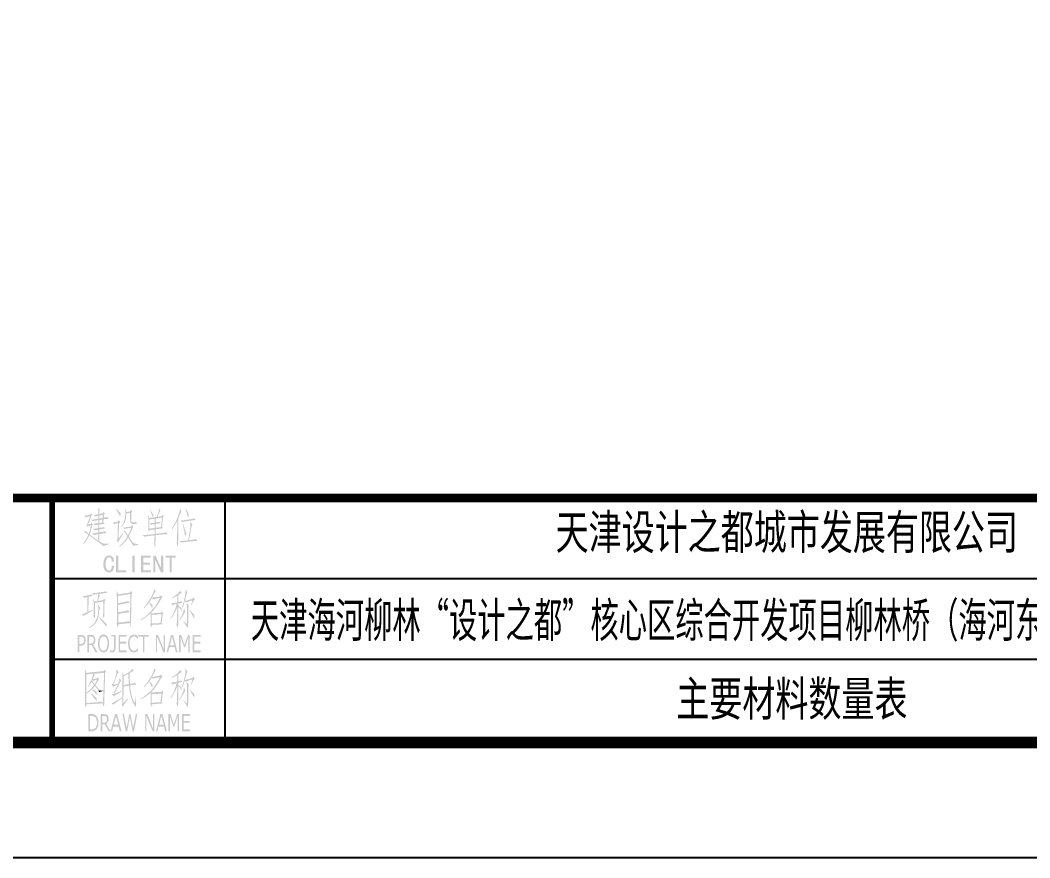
# Model space of a CAD drawing. Header units: millimetres. Extents: x 1621 to 2881, y 1542 to 1880.
# Drawn here: x 2163.4 to 2251, y 1583.3 to 1655.9 of the extents above; entities that cross this region are included whole.
import ezdxf

# ---------------------------------------------------------------- set-up
doc = ezdxf.new("R2010")
doc.units = ezdxf.units.MM
doc.styles.get("Standard").update_dxf_attribs({"font": '', "width": 0.7})
doc.styles.get('Standard').set_extended_font_data('仿宋_GB2312')

# ---------------------------------------------------------------- blocks, each defined once
blk = doc.blocks.new('tk')
h = blk.add_hatch(color=256)
h.paths.add_polyline_path([(128.476, -267.241), (128.336, -267.099), (128.286, -267.241), (128.247, -267.251), (128.12, -267.278), (128.012, -267.3), (127.923, -267.314), (127.851, -267.324), (127.797, -267.327), (127.917, -267.484), (127.918, -267.484), (127.954, -267.465), (128.027, -267.441), (128.137, -267.409), (128.286, -267.37), (128.396, -267.356)])
h.paths.add_polyline_path([(128.396, -267.356), (128.286, -267.37), (128.036, -268.07), (127.966, -268.113), (128.136, -268.07)])
h.paths.add_polyline_path([(128.536, -268.055), (128.435, -267.928), (128.366, -268.027), (128.136, -268.07), (127.966, -268.113), (128.356, -268.156), (128.339, -268.267), (128.315, -268.39), (128.287, -268.515), (128.255, -268.641), (128.217, -268.769), (128.177, -268.899), (128.265, -268.929), (128.294, -268.837), (128.326, -268.731), (128.358, -268.611), (128.392, -268.478), (128.428, -268.331), (128.466, -268.17)])
h.paths.add_polyline_path([(128.356, -268.156), (127.966, -268.113), (128.047, -268.284), (128.106, -268.227)], flags=17)
h.paths.add_polyline_path([(127.963, -268.729), (127.896, -268.641), (127.746, -268.742), (127.767, -268.769), (127.846, -268.783), (127.946, -268.841), (127.978, -268.867), (128.063, -268.935), (128.136, -268.998), (128.123, -269.034), (128.226, -269.041), (128.261, -269.068), (128.364, -269.141), (128.462, -269.214), (128.556, -269.281), (128.645, -269.347), (128.73, -269.409), (128.809, -269.468), (128.885, -269.523), (128.957, -269.575), (129.023, -269.625), (129.085, -269.67), (129.105, -269.683), (129.232, -269.781), (129.627, -269.752), (129.538, -269.748), (129.464, -269.735), (129.405, -269.713), (129.343, -269.685), (129.269, -269.644), (129.183, -269.593), (129.085, -269.53), (128.976, -269.455), (128.937, -269.431), (128.865, -269.383), (128.789, -269.333), (128.71, -269.279), (128.627, -269.221), (128.54, -269.16), (128.449, -269.095), (128.354, -269.027), (128.256, -268.955), (128.265, -268.929), (128.177, -268.899), (128.121, -268.859), (128.028, -268.788), (127.977, -268.742)])
h.paths.add_polyline_path([(128.226, -269.041), (128.123, -269.034), (128.079, -269.13), (128.03, -269.23), (127.976, -269.33), (127.914, -269.431), (127.848, -269.534), (127.774, -269.637), (127.696, -269.741), (127.727, -269.799), (127.793, -269.72), (127.866, -269.627), (127.936, -269.533), (128.001, -269.437), (128.064, -269.34), (128.121, -269.242), (128.175, -269.143)])
h.paths.add_polyline_path([(129.904, -269.812), (129.904, -269.728), (129.849, -269.735), (129.73, -269.748), (129.627, -269.752), (129.232, -269.781), (129.326, -269.86), (129.383, -269.918), (129.405, -269.956)])
h.paths.add_polyline_path([(129.095, -268.912), (129.006, -268.927), (129.006, -269.113), (129.001, -269.178), (128.965, -269.298), (129.066, -269.513), (129.082, -269.511), (129.095, -269.37)], flags=17)
h.paths.add_polyline_path([(129.605, -268.669), (129.593, -268.675), (129.548, -268.688), (129.474, -268.701), (129.375, -268.718), (129.248, -268.736), (129.095, -268.755), (129.006, -268.785), (128.896, -268.803), (128.778, -268.823), (128.675, -268.84), (128.589, -268.853), (128.519, -268.863), (128.466, -268.87), (128.596, -268.998), (128.612, -268.993), (128.67, -268.978), (128.754, -268.962), (128.866, -268.945), (129.006, -268.927), (129.095, -268.912), (129.232, -268.89), (129.356, -268.87), (129.464, -268.855), (129.557, -268.842), (129.635, -268.834), (129.697, -268.829), (129.745, -268.828)])
h.paths.add_polyline_path([(129.095, -268.527), (129.006, -268.542), (129.006, -268.785), (129.095, -268.755)])
h.paths.add_polyline_path([(129.475, -268.447), (129.545, -268.435), (129.595, -268.427), (129.475, -268.299), (129.435, -268.316), (129.359, -268.336), (129.246, -268.358), (129.095, -268.384), (129.006, -268.398), (128.892, -268.417), (128.776, -268.434), (128.681, -268.446), (128.608, -268.454), (128.556, -268.456), (128.666, -268.598), (128.706, -268.588), (128.786, -268.572), (128.885, -268.557), (129.006, -268.542), (129.095, -268.527), (129.153, -268.515), (129.279, -268.488), (129.387, -268.465)])
h.paths.add_polyline_path([(129.095, -268.084), (129.006, -268.098), (129.006, -268.398), (129.095, -268.384)])
h.paths.add_polyline_path([(129.435, -267.913), (129.475, -267.627), (129.559, -267.616), (129.678, -267.603), (129.776, -267.593), (129.85, -267.587), (129.904, -267.584), (129.795, -267.427), (129.784, -267.431), (129.725, -267.443), (129.626, -267.462), (129.485, -267.484), (129.376, -267.513), (129.095, -267.569), (129.006, -267.584), (128.963, -267.592), (128.845, -267.612), (128.738, -267.63), (128.643, -267.644), (128.557, -267.655), (129.365, -267.655), (129.335, -267.913), (129.095, -267.956), (128.958, -267.966), (128.85, -267.986), (128.754, -268.001), (128.67, -268.01), (128.596, -268.013), (128.716, -268.17), (128.72, -268.167), (128.769, -268.147), (128.865, -268.124), (129.006, -268.098), (129.095, -268.084), (129.545, -268.027)])
h.paths.add_polyline_path([(129.006, -267.713), (129.095, -267.698), (129.365, -267.655), (128.557, -267.655), (128.481, -267.664), (128.416, -267.67), (128.526, -267.799), (128.533, -267.796), (128.586, -267.784), (128.66, -267.769), (128.754, -267.752), (128.869, -267.734)])
h.paths.add_polyline_path([(129.095, -267.698), (129.006, -267.713), (129.006, -267.962), (129.095, -267.956)], flags=17)
h.paths.add_polyline_path([(129.095, -267.313), (129.006, -267.327), (129.006, -267.584), (129.095, -267.569)])
h.paths.add_polyline_path([(129.405, -267.241), (128.748, -267.241), (128.666, -267.252), (128.596, -267.256), (128.725, -267.398), (128.781, -267.377), (128.874, -267.354), (129.006, -267.327), (129.095, -267.313)])
h.paths.add_polyline_path([(129.576, -267.127), (129.456, -266.998), (129.405, -267.099), (129.095, -267.17), (129.006, -267.184), (128.954, -267.198), (128.845, -267.222), (128.748, -267.241), (129.405, -267.241), (129.376, -267.513), (129.485, -267.484), (129.516, -267.213)])
h.paths.add_polyline_path([(129.136, -266.813), (128.976, -266.641), (128.955, -266.669), (128.971, -266.699), (128.997, -266.808), (129.006, -266.97), (129.006, -267.184), (129.095, -267.17), (129.095, -267.013), (129.099, -266.88)])
h.paths.add_polyline_path([(130.704, -267.97), (130.245, -267.928), (130.375, -268.07), (130.4, -268.055), (130.466, -268.028), (130.568, -268)], flags=17)
h.paths.add_polyline_path([(130.894, -267.855), (130.785, -267.698), (130.694, -267.842), (130.59, -267.865), (130.482, -267.888), (130.389, -267.905), (130.309, -267.919), (130.245, -267.928), (130.704, -267.97), (130.665, -269.356), (130.605, -269.484), (130.704, -269.642), (130.709, -269.633), (130.733, -269.585), (130.772, -269.519), (130.823, -269.436), (130.887, -269.335), (130.764, -269.313), (130.804, -267.999)])
h.paths.add_polyline_path([(130.934, -267.099), (130.906, -267.067), (130.849, -267.003), (130.777, -266.925), (130.693, -266.833), (130.595, -266.727), (130.564, -266.785), (130.569, -266.791), (130.646, -266.926), (130.715, -267.05), (130.776, -267.161), (130.828, -267.262), (130.871, -267.35), (130.904, -267.427), (130.915, -267.372), (130.929, -267.247)])
h.paths.add_polyline_path([(131.052, -269.08), (131.154, -268.927), (131.124, -268.841), (130.764, -269.313), (130.887, -269.335), (130.964, -269.216)])
h.paths.add_polyline_path([(131.527, -269.325), (131.594, -269.227), (131.524, -269.127), (131.462, -269.23), (131.397, -269.329), (131.33, -269.425), (131.262, -269.515), (131.192, -269.601), (131.119, -269.683), (131.046, -269.762), (130.971, -269.835), (130.894, -269.905), (130.814, -269.97), (130.834, -270.027), (130.852, -270.014), (130.933, -269.956), (131.013, -269.892), (131.091, -269.824), (131.167, -269.752), (131.242, -269.676), (131.316, -269.594), (131.388, -269.509), (131.458, -269.42)])
h.paths.add_polyline_path([(131.847, -269.439), (131.785, -269.355), (131.718, -269.251), (131.644, -269.127), (131.671, -269.075), (131.574, -269.041), (131.502, -268.921), (131.442, -268.815), (131.404, -268.742), (131.389, -268.72), (131.344, -268.613), (131.224, -268.641), (131.224, -268.684), (131.234, -268.689), (131.297, -268.753), (131.375, -268.87), (131.406, -268.932), (131.467, -269.038), (131.524, -269.127), (131.594, -269.227), (131.609, -269.249), (131.709, -269.409), (131.796, -269.549), (131.871, -269.667), (131.931, -269.766), (131.979, -269.845), (132.013, -269.903), (132.033, -269.941), (132.086, -269.923), (132.17, -269.899), (132.262, -269.883), (132.359, -269.873), (132.463, -269.87), (132.463, -269.799), (132.371, -269.783), (132.248, -269.758), (132.152, -269.734), (132.083, -269.709), (132.044, -269.685), (132.037, -269.677), (131.972, -269.604), (131.893, -269.498)])
h.paths.add_polyline_path([(131.817, -268.76), (131.866, -268.641), (131.915, -268.516), (131.963, -268.384), (132.054, -268.313), (131.943, -268.113), (131.864, -268.256), (131.791, -268.267), (131.664, -268.287), (131.549, -268.304), (131.447, -268.317), (131.356, -268.327), (131.28, -268.336), (131.215, -268.34), (131.164, -268.341), (131.864, -268.37), (131.82, -268.498), (131.772, -268.624), (131.723, -268.742), (131.674, -268.851), (131.623, -268.95), (131.574, -269.041), (131.671, -269.075), (131.719, -268.977), (131.768, -268.872)])
h.paths.add_polyline_path([(131.714, -268.389), (131.864, -268.37), (131.164, -268.341), (131.294, -268.484), (131.3, -268.481), (131.338, -268.462), (131.398, -268.444), (131.481, -268.425), (131.587, -268.407)], flags=17)
h.paths.add_polyline_path([(131.284, -267.928), (131.324, -267.827), (131.339, -267.784), (131.368, -267.681), (131.393, -267.565), (131.414, -267.433), (131.431, -267.287), (131.444, -267.127), (131.763, -267.084), (131.864, -267.084), (131.943, -266.97), (131.823, -266.798), (131.753, -266.955), (131.444, -266.998), (131.345, -267.08), (131.344, -267.227), (131.335, -267.354), (131.319, -267.482), (131.295, -267.612), (131.264, -267.741), (131.259, -267.757), (131.226, -267.863), (131.181, -267.968), (131.126, -268.073), (131.061, -268.179), (130.985, -268.284), (131.014, -268.327), (131.021, -268.319), (131.102, -268.223), (131.172, -268.125), (131.234, -268.027)])
h.paths.add_polyline_path([(131.354, -266.742), (131.314, -266.785), (131.322, -266.825), (131.338, -266.947), (131.345, -267.08), (131.444, -266.998)])
h.paths.add_polyline_path([(131.864, -267.084), (131.763, -267.084), (131.763, -267.67), (131.764, -267.706), (131.779, -267.843), (131.816, -267.943), (131.963, -267.898), (131.925, -267.882), (131.878, -267.801), (131.864, -267.655)])
h.paths.add_polyline_path([(132.273, -267.842), (132.251, -267.854), (132.178, -267.878), (132.082, -267.893), (131.963, -267.898), (131.816, -267.943), (131.875, -268.01), (131.953, -268.042), (132.028, -268.04), (132.149, -268.037), (132.248, -268.028), (132.322, -268.016), (132.374, -267.999)])
h.paths.add_polyline_path([(133.802, -267.27), (133.768, -267.22), (133.713, -267.138), (133.65, -267.042), (133.58, -266.934), (133.503, -266.813), (133.482, -266.841), (133.501, -266.882), (133.547, -266.991), (133.594, -267.105), (133.638, -267.222), (133.681, -267.344), (133.723, -267.47), (133.756, -267.378)], flags=17)
h.paths.add_polyline_path([(133.352, -267.313), (133.313, -267.341), (133.319, -267.359), (133.33, -267.43), (133.34, -267.549), (133.422, -267.527)])
h.paths.add_polyline_path([(134.272, -266.656), (134.243, -266.684), (134.256, -266.707), (134.263, -266.809), (134.232, -266.97), (134.201, -267.069), (134.16, -267.188), (134.117, -267.308), (134.072, -267.427), (133.422, -267.527), (133.34, -267.549), (133.347, -267.714), (133.352, -267.928), (133.355, -268.049), (133.354, -268.238), (133.349, -268.378), (133.338, -268.469), (133.443, -268.441), (133.432, -267.655), (133.892, -267.584), (133.983, -267.569), (134.522, -267.484), (134.612, -267.484), (134.132, -267.427), (134.167, -267.349), (134.22, -267.224), (134.27, -267.116), (134.312, -267.028), (134.344, -266.956), (134.392, -266.912)])
h.paths.add_polyline_path([(134.682, -267.384), (134.561, -267.227), (134.491, -267.356), (134.132, -267.427), (134.612, -267.484)])
h.paths.add_polyline_path([(134.612, -267.484), (134.522, -267.484), (134.442, -268.313), (133.983, -268.37), (133.892, -268.384), (133.443, -268.441), (133.338, -268.469), (133.323, -268.512), (133.892, -268.512), (133.882, -268.912), (133.973, -268.899), (133.983, -268.499), (134.631, -268.413), (134.532, -268.284)])
h.paths.add_polyline_path([(134.051, -268.027), (134.154, -268.008), (134.249, -267.995), (134.335, -267.986), (134.412, -267.984), (134.312, -267.842), (134.292, -267.851), (134.228, -267.87), (134.125, -267.89), (133.983, -267.913), (133.892, -267.928), (133.831, -267.936), (133.72, -267.951), (133.625, -267.962), (133.541, -267.968), (133.473, -267.97), (133.583, -268.113), (133.598, -268.107), (133.663, -268.089), (133.761, -268.072), (133.892, -268.055), (133.983, -268.042)], flags=17)
h.paths.add_polyline_path([(133.983, -267.569), (133.892, -267.584), (133.892, -267.928), (133.983, -267.913)], flags=17)
h.paths.add_polyline_path([(133.983, -268.042), (133.892, -268.055), (133.892, -268.384), (133.983, -268.37)], flags=17)
h.paths.add_polyline_path([(133.453, -268.57), (133.892, -268.512), (133.323, -268.512), (133.422, -268.712), (133.441, -268.702)], flags=17)
h.paths.add_polyline_path([(133.439, -269.08), (133.571, -269.064), (133.719, -269.047), (133.882, -269.027), (133.973, -269.013), (134.012, -269.008), (132.896, -269), (132.863, -268.998), (132.973, -269.141), (132.989, -269.139), (133.024, -269.133), (133.075, -269.127), (133.141, -269.117), (133.225, -269.107), (133.324, -269.095)])
h.paths.add_polyline_path([(134.406, -268.965), (134.517, -268.954), (134.619, -268.944), (134.711, -268.937), (134.793, -268.932), (134.865, -268.928), (134.927, -268.926), (134.979, -268.926), (133.882, -268.912), (133.737, -268.929), (133.596, -268.945), (133.466, -268.959), (133.349, -268.97), (133.243, -268.98), (133.15, -268.988), (133.069, -268.993), (132.999, -268.998), (132.936, -269.001), (134.012, -269.008), (134.153, -268.992), (134.284, -268.977)])
h.paths.add_polyline_path([(134.891, -268.755), (134.878, -268.765), (134.846, -268.775), (134.797, -268.786), (134.732, -268.799), (134.648, -268.813), (134.548, -268.828), (134.43, -268.843), (134.294, -268.861), (134.142, -268.879), (133.973, -268.899), (133.882, -268.912), (134.979, -268.926), (135.021, -268.927)])
h.paths.add_polyline_path([(133.973, -269.013), (133.882, -269.027), (133.872, -269.599), (133.873, -269.65), (133.832, -269.756), (133.923, -270.013), (133.95, -270.022), (133.962, -269.884)])
h.paths.add_polyline_path([(136.04, -267.335), (136.084, -267.227), (136.121, -267.142), (136.16, -267.067), (136.22, -267.013), (136.121, -266.727), (136.081, -266.742), (136.083, -266.781), (136.074, -266.863), (136.051, -266.969), (136.016, -267.099), (135.965, -267.251), (135.902, -267.427), (135.881, -267.479), (135.834, -267.589), (135.785, -267.699), (135.851, -267.756), (135.841, -269.47), (135.841, -269.473), (135.828, -269.625), (135.791, -269.713), (135.891, -269.97), (135.921, -269.992), (135.931, -269.855), (135.941, -267.569), (135.986, -267.462)])
h.paths.add_polyline_path([(135.808, -267.849), (135.851, -267.756), (135.785, -267.699), (135.734, -267.807), (135.681, -267.915), (135.626, -268.023), (135.568, -268.129), (135.508, -268.234), (135.445, -268.338), (135.382, -268.441), (135.401, -268.512), (135.439, -268.46), (135.514, -268.352), (135.584, -268.246), (135.648, -268.143), (135.707, -268.043), (135.761, -267.945)])
h.paths.add_polyline_path([(136.86, -267.213), (136.836, -267.16), (136.791, -267.07), (136.737, -266.965), (136.673, -266.846), (136.6, -266.712), (136.56, -266.742), (136.564, -266.752), (136.616, -266.905), (136.662, -267.045), (136.701, -267.173), (136.734, -267.29), (136.761, -267.393), (136.781, -267.484), (136.789, -267.457), (136.829, -267.332)])
h.paths.add_polyline_path([(137.32, -267.541), (137.31, -267.549), (137.269, -267.567), (137.199, -267.585), (137.101, -267.607), (136.974, -267.631), (136.82, -267.655), (136.795, -267.66), (136.674, -267.677), (136.562, -267.695), (136.461, -267.708), (136.369, -267.719), (136.287, -267.729), (136.214, -267.736), (136.15, -267.741), (136.27, -267.884), (136.311, -267.869), (136.372, -267.851), (136.455, -267.833), (136.558, -267.813), (136.683, -267.793), (136.831, -267.769), (136.921, -267.76), (137.044, -267.744), (137.155, -267.731), (137.25, -267.72), (137.331, -267.71), (137.398, -267.704), (137.45, -267.698)])
h.paths.add_polyline_path([(136.517, -268.515), (136.473, -268.379), (136.425, -268.225), (136.371, -268.055), (136.331, -268.084), (136.334, -268.103), (136.37, -268.256), (136.402, -268.403), (136.431, -268.542), (136.457, -268.674), (136.48, -268.798), (136.5, -268.915), (136.517, -269.025), (136.531, -269.127), (136.545, -269.102), (136.596, -268.992), (136.631, -268.87), (136.614, -268.82), (136.587, -268.736), (136.555, -268.634)])
h.paths.add_polyline_path([(137.171, -268.098), (137, -267.842), (136.971, -267.87), (136.981, -267.902), (136.997, -267.993), (137, -268.114), (136.992, -268.262), (136.971, -268.441), (136.957, -268.536), (136.94, -268.655), (136.921, -268.777), (136.9, -268.905), (136.878, -269.036), (136.853, -269.172), (136.827, -269.312), (136.8, -269.455), (136.87, -269.442), (136.873, -269.43), (136.901, -269.293), (136.927, -269.16), (136.952, -269.029), (136.976, -268.9), (136.999, -268.774), (137.02, -268.649), (137.041, -268.527), (137.068, -268.38), (137.103, -268.229), (137.138, -268.135)])
h.paths.add_polyline_path([(137.47, -269.341), (137.456, -269.347), (137.413, -269.362), (137.348, -269.377), (137.261, -269.392), (137.153, -269.408), (137.022, -269.423), (136.87, -269.442), (136.8, -269.455), (136.678, -269.469), (136.558, -269.48), (136.447, -269.49), (136.349, -269.498), (136.261, -269.504), (136.184, -269.509), (136.116, -269.512), (136.061, -269.513), (136.181, -269.655), (136.213, -269.647), (136.266, -269.637), (136.339, -269.626), (136.431, -269.614), (136.544, -269.6), (136.678, -269.585), (136.831, -269.569), (136.864, -269.567), (136.993, -269.553), (137.111, -269.542), (137.217, -269.534), (137.314, -269.526), (137.401, -269.52), (137.477, -269.517), (137.543, -269.513), (137.6, -269.513)])
h = blk.add_hatch(color=256)
h.paths.add_polyline_path([(130.181, -270.845), (130.07, -270.79), (129.941, -270.772), (129.901, -270.774), (129.78, -270.802), (129.677, -270.865), (129.588, -270.966), (129.546, -271.03), (129.502, -271.135), (129.471, -271.256), (129.451, -271.397), (129.445, -271.556), (129.445, -271.6), (129.457, -271.752), (129.484, -271.883), (129.528, -271.993), (129.588, -272.078), (129.596, -272.088), (129.933, -272.086), (129.82, -272.056), (129.731, -271.961), (129.715, -271.935), (129.677, -271.836), (129.653, -271.703), (129.645, -271.538), (129.649, -271.421), (129.663, -271.276), (129.691, -271.157), (129.731, -271.068), (129.736, -271.056), (129.826, -270.962), (129.941, -270.933), (130.253, -270.907)])
h.paths.add_polyline_path([(130.253, -270.907), (129.941, -270.933), (130.024, -270.947), (130.118, -271.024), (130.128, -271.042), (130.165, -271.153), (130.177, -271.302), (130.362, -271.302), (130.362, -271.266), (130.35, -271.125), (130.314, -271.006)])
h.paths.add_polyline_path([(130.358, -271.814), (130.37, -271.657), (130.177, -271.657), (130.171, -271.778), (130.147, -271.909), (130.102, -271.995), (130.044, -272.048), (129.933, -272.086), (129.596, -272.088), (129.697, -272.175), (129.808, -272.229), (129.933, -272.247), (130.016, -272.239), (130.133, -272.193), (130.235, -272.112), (130.28, -272.052), (130.328, -271.947)])
h.paths.add_polyline_path([(130.741, -270.788), (130.546, -270.788), (130.546, -272.229), (131.424, -272.229), (131.424, -272.07), (130.741, -272.07)])
h.paths.add_polyline_path([(132.148, -270.788), (131.954, -270.788), (131.954, -272.229), (132.148, -272.229)])
h.paths.add_polyline_path([(132.914, -270.949), (133.538, -270.949), (133.538, -270.788), (132.72, -270.788), (132.72, -272.229), (133.579, -272.229), (133.579, -272.07), (132.914, -272.07), (132.914, -271.556), (133.486, -271.556), (133.486, -271.395), (132.914, -271.395)])
h.paths.add_polyline_path([(133.974, -270.788), (133.764, -270.788), (133.764, -272.229), (133.958, -272.229), (133.958, -271.185), (133.966, -271.185)])
h.paths.add_polyline_path([(133.974, -270.788), (133.966, -271.185), (134.429, -272.229), (134.439, -271.834)])
h.paths.add_polyline_path([(134.639, -270.788), (134.447, -270.788), (134.447, -271.834), (134.439, -271.834), (134.429, -272.229), (134.639, -272.229)])
h.paths.add_polyline_path([(135.717, -270.788), (134.85, -270.788), (134.85, -270.949), (135.187, -270.949), (135.187, -272.229), (135.382, -272.229), (135.382, -270.949), (135.717, -270.949)])
h = blk.add_hatch(color=256)
h.paths.add_polyline_path([(128.503, -274.276), (128.4, -274.147), (128.323, -274.173), (128.04, -274.25), (127.86, -274.276), (127.68, -274.301), (127.783, -274.456), (127.835, -274.43), (128.066, -274.353), (128.169, -274.353), (128.298, -274.327)])
h.paths.add_polyline_path([(128.169, -274.353), (128.066, -274.353), (128.066, -275.69), (128.143, -275.638)])
h.paths.add_polyline_path([(128.195, -275.741), (128.529, -275.536), (128.529, -275.484), (128.143, -275.638), (128.066, -275.69), (128.04, -275.69), (127.758, -275.818), (127.578, -275.87), (127.706, -276.024), (127.758, -275.973), (127.938, -275.896)])
h.paths.add_polyline_path([(128.709, -274.893), (129.455, -274.764), (128.683, -274.764), (128.58, -274.533), (128.555, -274.584), (128.58, -274.636), (128.606, -274.97), (128.606, -275.767), (128.58, -276.024), (128.683, -276.256), (128.709, -276.101)])
h.paths.add_polyline_path([(129.609, -274.636), (129.506, -274.507), (129.455, -274.636), (128.966, -274.713), (128.915, -274.738), (128.683, -274.764), (129.455, -274.764), (129.455, -275.124), (129.455, -275.484), (129.455, -275.69), (129.403, -275.998), (129.48, -276.204), (129.532, -276.076), (129.532, -275.998), (129.532, -275.587), (129.532, -275.458), (129.532, -275.124), (129.558, -274.764)])
h.paths.add_polyline_path([(129.146, -274.25), (129.043, -274.121), (128.992, -274.121), (128.966, -274.353), (128.966, -274.404), (128.915, -274.738), (128.966, -274.713), (129.069, -274.404)])
h.paths.add_polyline_path([(129.66, -273.89), (129.635, -273.89), (129.429, -273.941), (129.095, -273.967), (128.863, -274.018), (128.606, -274.044), (128.426, -274.044), (128.58, -274.198), (128.735, -274.147), (128.992, -274.121), (129.043, -274.121), (129.069, -274.121), (129.352, -274.07), (129.583, -274.044), (129.789, -274.018)])
h.paths.add_polyline_path([(129.018, -275.098), (128.966, -275.124), (129.018, -275.278), (128.992, -275.69), (128.966, -275.896), (128.889, -276.204), (128.76, -276.461), (128.658, -276.641), (128.452, -276.847), (128.22, -277.027), (128.246, -277.078), (128.272, -277.053), (128.529, -276.898), (128.709, -276.718), (128.863, -276.513), (128.915, -276.41), (129.018, -276.101), (129.069, -275.767), (129.095, -275.51), (129.172, -275.278)])
h.paths.add_polyline_path([(129.095, -276.127), (129.095, -276.178), (129.198, -276.333), (129.378, -276.564), (129.558, -276.77), (129.738, -276.976), (129.738, -276.744), (129.712, -276.718), (129.532, -276.538), (129.352, -276.358)])
h.paths.add_polyline_path([(131.203, -274.97), (131.46, -274.918), (130.715, -274.918), (130.715, -274.276), (130.74, -274.147), (130.612, -273.864), (130.586, -273.864), (130.612, -273.993), (130.612, -274.327), (130.638, -276.436), (130.586, -276.718), (130.715, -277.027), (130.74, -276.744), (131.718, -276.641), (130.74, -276.59), (130.74, -275.844), (130.792, -275.844), (131.126, -275.767), (131.409, -275.741), (131.589, -275.716), (130.715, -275.69), (130.715, -275.047), (130.843, -275.021)])
h.paths.add_polyline_path([(131.589, -274.713), (131.538, -274.738), (131.358, -274.79), (131.1, -274.841), (130.715, -274.918), (131.46, -274.918), (131.64, -274.893), (131.743, -274.893)])
h.paths.add_polyline_path([(131.589, -275.51), (131.538, -275.536), (131.358, -275.587), (131.075, -275.638), (130.715, -275.69), (131.589, -275.716), (131.718, -275.69)], flags=17)
h.paths.add_polyline_path([(131.589, -276.461), (131.538, -276.487), (131.383, -276.513), (131.126, -276.564), (130.74, -276.59), (131.718, -276.564)], flags=17)
h.paths.add_polyline_path([(131.846, -276.564), (131.846, -276.333), (131.846, -276.024), (131.872, -275.664), (131.872, -275.227), (131.872, -274.713), (131.898, -274.121), (131.795, -274.121), (131.795, -274.276), (131.769, -274.841), (131.769, -275.356), (131.743, -275.767), (131.743, -276.076), (131.743, -276.333), (131.718, -276.487), (131.718, -276.564), (130.74, -276.59), (131.718, -276.641), (131.769, -276.95), (131.82, -276.77), (131.82, -276.693)])
h.paths.add_polyline_path([(131.975, -273.993), (131.82, -273.838), (131.743, -273.993), (130.74, -274.147), (130.715, -274.276), (131.795, -274.121), (131.898, -274.121)])
h.paths.add_polyline_path([(133.877, -273.684), (133.852, -273.71), (133.852, -273.736), (133.749, -274.07), (133.723, -274.121), (133.595, -274.378), (133.415, -274.636), (133.337, -274.79), (133.157, -275.047), (132.978, -275.278), (133.003, -275.33), (133.055, -275.278), (133.26, -275.047), (133.415, -274.867), (133.44, -274.79), (133.492, -274.738), (133.646, -274.481), (134.34, -274.456), (133.672, -274.456), (133.775, -274.25), (133.877, -274.018), (133.98, -273.916)])
h.paths.add_polyline_path([(133.723, -275.124), (133.62, -274.996), (133.44, -274.79), (133.415, -274.867), (133.543, -275.073), (133.672, -275.381)], flags=17)
h.paths.add_polyline_path([(134.34, -274.456), (133.646, -274.481), (133.749, -274.584), (133.8, -274.584), (134.006, -274.533)], flags=17)
h.paths.add_polyline_path([(134.572, -274.404), (134.443, -274.198), (134.366, -274.327), (134.083, -274.378), (133.826, -274.404), (133.672, -274.456), (134.34, -274.456), (134.212, -274.738), (134.057, -274.996), (133.903, -275.227), (133.723, -275.433), (133.543, -275.638), (133.337, -275.844), (133.132, -276.024), (132.926, -276.178), (132.695, -276.307), (132.72, -276.384), (132.926, -276.256), (133.157, -276.101), (133.363, -275.947), (133.543, -275.793), (133.62, -275.793), (133.595, -275.741), (133.723, -275.613), (133.826, -275.484), (133.98, -275.278), (134.16, -275.047), (134.315, -274.79), (134.495, -274.481)])
h.paths.add_polyline_path([(134.597, -275.818), (134.649, -275.767), (134.546, -275.613), (134.469, -275.741), (133.62, -275.793), (133.543, -275.793), (133.543, -275.998), (133.543, -276.616), (133.517, -276.821), (133.62, -277.027), (133.646, -276.796), (134.597, -276.744), (133.646, -276.667), (133.646, -275.921), (134.495, -275.87)])
h.paths.add_polyline_path([(134.597, -275.818), (134.495, -275.87), (134.392, -276.641), (133.646, -276.667), (134.597, -276.744), (134.495, -276.641)], flags=17)
h.paths.add_polyline_path([(136.115, -273.838), (136.089, -273.838), (136.089, -273.864), (135.883, -274.096), (135.806, -274.147), (135.626, -274.301), (135.369, -274.456), (135.395, -274.507), (135.42, -274.481), (135.652, -274.378), (135.857, -274.25), (135.935, -274.198), (136.037, -274.121), (136.243, -274.018)])
h.paths.add_polyline_path([(135.935, -274.198), (135.857, -274.25), (135.857, -274.841), (135.935, -274.816)])
h.paths.add_polyline_path([(136.217, -274.738), (136.192, -274.738), (135.935, -274.816), (135.857, -274.841), (135.78, -274.867), (135.497, -274.918), (135.317, -274.918), (135.42, -275.098), (135.523, -275.047), (135.806, -274.97), (135.935, -274.944), (136.089, -274.918), (136.295, -274.893)])
h.paths.add_polyline_path([(135.935, -274.944), (135.806, -274.97), (135.755, -275.15), (135.935, -275.201), (136.089, -275.381), (136.243, -275.638), (136.243, -275.381), (136.14, -275.278), (135.935, -275.098)])
h.paths.add_polyline_path([(135.935, -275.201), (135.755, -275.15), (135.652, -275.484), (135.523, -275.767), (135.395, -276.024), (135.266, -276.23), (135.292, -276.281), (135.446, -276.076), (135.575, -275.844), (135.729, -275.561), (135.857, -275.253)])
h.paths.add_polyline_path([(135.935, -275.201), (135.857, -275.253), (135.832, -276.538), (135.78, -276.796), (135.909, -277.053), (135.935, -276.821)])
h.paths.add_polyline_path([(136.732, -273.941), (136.577, -273.71), (136.552, -273.736), (136.577, -273.864), (136.526, -274.276), (136.526, -274.301), (136.449, -274.636), (136.372, -274.944), (136.269, -275.278), (136.32, -275.304), (136.423, -275.047), (136.5, -274.738), (136.5, -274.713), (136.577, -274.481), (136.655, -274.173)])
h.paths.add_polyline_path([(137.169, -274.661), (136.912, -274.61), (136.655, -274.687), (136.5, -274.713), (136.5, -274.738), (136.577, -274.841), (136.629, -274.816), (136.835, -274.764)])
h.paths.add_polyline_path([(137.22, -274.378), (137.169, -274.533), (136.912, -274.61), (137.169, -274.661), (137.04, -275.098), (137.066, -275.15), (137.092, -275.073), (137.246, -274.738), (137.375, -274.584)])
h.paths.add_polyline_path([(136.86, -275.098), (136.68, -274.893), (136.655, -274.918), (136.68, -275.021), (136.706, -275.356), (136.706, -276.564), (136.68, -276.718), (136.603, -276.821), (136.732, -277.078), (136.783, -276.95), (136.809, -276.616), (136.809, -275.356)])
h.paths.add_polyline_path([(136.449, -275.381), (136.423, -275.381), (136.372, -275.716), (136.32, -275.793), (136.217, -276.05), (136.037, -276.384), (136.063, -276.436), (136.115, -276.358), (136.295, -276.076), (136.423, -275.87), (136.552, -275.638)])
h.paths.add_polyline_path([(137.323, -275.921), (137.143, -275.741), (136.937, -275.51), (136.912, -275.561), (137.015, -275.716), (137.169, -275.973), (137.323, -276.256), (137.349, -275.947)])
h.paths.add_polyline_path([(136.397, -276.487), (136.372, -276.538), (136.423, -276.59), (136.603, -276.821), (136.68, -276.718)])
h = blk.add_hatch(color=256)
h.paths.add_polyline_path([(127.655, -277.67), (127.5, -277.67), (127.218, -277.67), (127.218, -279.161), (127.346, -279.161), (127.346, -278.596), (127.5, -278.596), (127.578, -278.596), (127.706, -278.544), (127.809, -278.467), (127.809, -278.441), (127.346, -278.441), (127.346, -277.824), (127.5, -277.824), (127.809, -277.773), (127.783, -277.747)])
h.paths.add_polyline_path([(127.809, -277.773), (127.5, -277.824), (127.603, -277.824), (127.706, -277.901), (127.732, -277.927), (127.783, -278.107), (127.758, -278.184), (127.706, -278.338), (127.629, -278.416), (127.475, -278.441), (127.809, -278.441), (127.886, -278.287), (127.912, -278.107), (127.886, -277.927)])
h.paths.add_polyline_path([(128.632, -277.747), (128.529, -277.67), (128.375, -277.67), (128.066, -277.67), (128.066, -279.161), (128.195, -279.161), (128.195, -278.544), (128.426, -278.544), (128.555, -278.493), (128.195, -278.416), (128.195, -277.824), (128.375, -277.824), (128.658, -277.773)])
h.paths.add_polyline_path([(128.658, -277.773), (128.375, -277.824), (128.503, -277.85), (128.58, -277.927), (128.632, -278.081), (128.606, -278.158), (128.555, -278.313), (128.503, -278.364), (128.349, -278.416), (128.195, -278.416), (128.555, -278.493), (128.683, -278.39), (128.735, -278.236), (128.76, -278.056), (128.735, -277.927)])
h.paths.add_polyline_path([(128.555, -278.493), (128.426, -278.544), (128.76, -279.161), (128.94, -279.161)])
h.paths.add_polyline_path([(129.12, -278.287), (129.146, -278.107), (129.198, -277.953), (129.223, -277.927), (129.326, -277.824), (129.455, -277.798), (129.712, -277.721), (129.609, -277.644), (129.455, -277.618), (129.326, -277.644), (129.198, -277.721), (129.12, -277.824), (129.095, -277.876), (129.018, -278.03), (128.992, -278.21), (128.992, -278.416), (128.992, -278.467), (128.992, -278.673), (129.043, -278.827), (129.12, -278.981), (129.198, -279.084), (129.455, -279.033), (129.429, -279.033), (129.3, -278.981), (129.198, -278.878), (129.172, -278.801), (129.12, -278.621), (129.12, -278.416)])
h.paths.add_polyline_path([(129.815, -278.981), (129.84, -278.956), (129.892, -278.801), (129.918, -278.621), (129.943, -278.416), (129.943, -278.364), (129.918, -278.158), (129.866, -277.978), (129.815, -277.824), (129.712, -277.721), (129.455, -277.798), (129.48, -277.798), (129.609, -277.824), (129.712, -277.953), (129.738, -278.03), (129.789, -278.184), (129.815, -278.416), (129.789, -278.518), (129.763, -278.724), (129.712, -278.878), (129.686, -278.904), (129.583, -279.007), (129.455, -279.033), (129.198, -279.084), (129.326, -279.161), (129.455, -279.187), (129.609, -279.161), (129.712, -279.11)])
h.paths.add_polyline_path([(130.2, -279.033), (130.175, -279.033), (130.046, -278.981), (130.02, -278.981), (130.02, -279.161), (130.072, -279.161), (130.2, -279.187), (130.329, -279.161), (130.432, -279.084)])
h.paths.add_polyline_path([(130.483, -278.956), (130.509, -278.776), (130.509, -277.67), (130.149, -277.67), (130.149, -277.798), (130.38, -277.798), (130.38, -278.698), (130.38, -278.827), (130.329, -278.956), (130.329, -278.981), (130.2, -279.033), (130.432, -279.084)])
h.paths.add_polyline_path([(131.435, -278.261), (130.895, -278.261), (130.895, -277.824), (131.46, -277.824), (131.46, -277.67), (130.766, -277.67), (130.766, -279.161), (131.46, -279.161), (131.46, -279.007), (130.895, -279.007), (130.895, -278.416), (131.435, -278.416)])
h.paths.add_polyline_path([(132.438, -277.773), (132.078, -277.798), (132.18, -277.798), (132.309, -277.876), (132.412, -277.978), (132.438, -277.978)], flags=17)
h.paths.add_polyline_path([(132.335, -277.696), (132.206, -277.644), (132.078, -277.644), (131.923, -277.67), (131.82, -277.721), (131.718, -277.85), (131.692, -277.876), (131.64, -278.03), (131.589, -278.21), (131.589, -278.416), (131.589, -278.467), (131.615, -278.673), (131.64, -278.853), (131.718, -278.981), (131.82, -279.11), (131.949, -279.161), (132.078, -279.187), (132.232, -279.161), (132.283, -279.136), (132.438, -279.058), (132.078, -279.033), (132.052, -279.033), (131.923, -278.981), (131.82, -278.853), (131.769, -278.776), (131.743, -278.621), (131.718, -278.416), (131.718, -278.287), (131.743, -278.107), (131.82, -277.953), (131.846, -277.927), (131.949, -277.824), (132.078, -277.798), (132.438, -277.773)])
h.paths.add_polyline_path([(132.438, -278.827), (132.412, -278.827), (132.36, -278.904), (132.258, -278.981), (132.206, -279.007), (132.078, -279.033), (132.438, -279.058)], flags=17)
h.paths.add_polyline_path([(133.363, -277.67), (132.489, -277.67), (132.489, -277.824), (132.875, -277.824), (132.875, -279.161), (133.003, -279.161), (133.003, -277.824), (133.363, -277.824)])
h.paths.add_polyline_path([(134.186, -277.67), (134.006, -277.67), (134.006, -279.161), (134.109, -279.161), (134.109, -277.85)])
h.paths.add_polyline_path([(134.186, -277.67), (134.109, -277.85), (134.649, -279.161), (134.675, -278.878)])
h.paths.add_polyline_path([(134.803, -277.67), (134.675, -277.67), (134.675, -278.878), (134.649, -279.161), (134.803, -279.161)])
h.paths.add_polyline_path([(135.215, -278.57), (135.395, -277.824), (135.497, -277.67), (135.317, -277.67), (134.932, -279.161), (135.06, -279.161), (135.189, -278.724), (135.626, -278.724)])
h.paths.add_polyline_path([(135.497, -277.67), (135.395, -277.824), (135.6, -278.57), (135.215, -278.57), (135.626, -278.724), (135.729, -279.161), (135.883, -279.161)])
h.paths.add_polyline_path([(136.14, -277.876), (136.192, -277.67), (136.012, -277.67), (136.012, -279.161), (136.14, -279.161)])
h.paths.add_polyline_path([(136.192, -277.67), (136.14, -277.876), (136.449, -278.75), (136.475, -278.518)])
h.paths.add_polyline_path([(136.809, -277.876), (136.937, -277.67), (136.783, -277.67), (136.475, -278.518), (136.449, -278.75), (136.526, -278.75)])
h.paths.add_polyline_path([(136.937, -277.67), (136.809, -277.876), (136.809, -279.161), (136.937, -279.161)])
h.paths.add_polyline_path([(137.863, -278.261), (137.323, -278.261), (137.323, -277.824), (137.889, -277.824), (137.889, -277.67), (137.195, -277.67), (137.195, -279.161), (137.889, -279.161), (137.889, -279.007), (137.323, -279.007), (137.323, -278.416), (137.863, -278.416)])
h = blk.add_hatch(color=256)
h.paths.add_polyline_path([(129.686, -280.853), (129.558, -280.699), (129.48, -280.802), (127.963, -280.956), (129.506, -280.956), (129.455, -282.448), (129.3, -282.448), (129.018, -282.499), (129.429, -282.525), (129.429, -282.55), (129.429, -283.065), (129.403, -283.399), (129.403, -283.553), (127.963, -283.579), (129.378, -283.605), (129.455, -283.888), (129.506, -283.733), (129.532, -283.63), (129.532, -283.476), (129.532, -283.245), (129.532, -282.936), (129.558, -282.55), (129.558, -282.113), (129.583, -281.573), (129.583, -280.982)])
h.paths.add_polyline_path([(129.506, -280.956), (127.963, -280.956), (127.86, -280.648), (127.835, -280.699), (127.835, -280.802), (127.86, -281.136), (127.86, -283.476), (127.835, -283.682), (127.938, -283.965), (127.989, -283.682), (129.378, -283.605), (127.963, -283.579), (127.963, -281.085), (128.58, -281.033), (128.632, -281.033)])
h.paths.add_polyline_path([(128.632, -281.033), (128.58, -281.033), (128.503, -281.291), (128.4, -281.573), (128.246, -281.856), (128.118, -282.139), (128.143, -282.165), (128.298, -281.959), (128.426, -281.728), (128.529, -281.702), (128.452, -281.702), (128.503, -281.548), (128.889, -281.548), (129.018, -281.548), (128.529, -281.496), (128.632, -281.265), (128.709, -281.188)], flags=17)
h.paths.add_polyline_path([(129.095, -281.471), (128.966, -281.316), (128.915, -281.419), (128.529, -281.496), (129.018, -281.548)], flags=17)
h.paths.add_polyline_path([(128.889, -281.548), (128.503, -281.548), (128.555, -281.651), (128.606, -281.625)], flags=16)
h.paths.add_polyline_path([(129.018, -281.548), (128.889, -281.548), (128.838, -281.676), (128.683, -281.933), (128.632, -282.01), (128.709, -282.113), (128.812, -282.216), (129.018, -282.499), (129.3, -282.448), (129.095, -282.396), (128.992, -282.293), (128.76, -282.01), (128.863, -281.856)], flags=17)
h.paths.add_polyline_path([(128.58, -281.805), (128.529, -281.702), (128.426, -281.728), (128.478, -281.805), (128.632, -282.01), (128.683, -281.933)], flags=16)
h.paths.add_polyline_path([(128.709, -282.113), (128.632, -282.01), (128.555, -282.113), (128.375, -282.345), (128.169, -282.525), (127.989, -282.679), (127.989, -282.756), (128.118, -282.679), (128.323, -282.499), (128.529, -282.319)], flags=17)
h.paths.add_polyline_path([(128.76, -282.55), (128.529, -282.37), (128.478, -282.448), (128.709, -282.679), (128.863, -282.885), (128.863, -282.628)], flags=17)
h.paths.add_polyline_path([(128.683, -282.988), (128.452, -282.782), (128.4, -282.833), (128.529, -282.988), (128.709, -283.219), (128.863, -283.425), (128.863, -283.142)], flags=17)
h.paths.add_polyline_path([(129.275, -283.45), (129.223, -283.45), (129.095, -283.476), (128.889, -283.502), (128.632, -283.528), (128.323, -283.553), (127.963, -283.579), (129.403, -283.553)], flags=17)
h.paths.add_polyline_path([(130.612, -280.648), (130.586, -280.699), (130.56, -281.008), (130.509, -281.213), (130.432, -281.522), (130.38, -281.651), (130.278, -281.933), (130.175, -281.959), (130.278, -282.19), (130.38, -282.113), (130.689, -281.985), (130.329, -281.985), (130.586, -281.239), (130.638, -281.085), (130.766, -280.905)])
h.paths.add_polyline_path([(130.869, -281.393), (130.843, -281.419), (130.843, -281.548), (130.715, -281.908), (130.329, -281.985), (130.689, -281.985), (130.56, -282.268), (130.406, -282.576), (130.329, -282.782), (130.2, -282.808), (130.406, -282.782), (130.483, -282.628), (130.612, -282.345), (130.766, -282.036), (130.869, -281.805), (130.998, -281.651)])
h.paths.add_polyline_path([(130.689, -282.782), (131.023, -282.576), (130.998, -282.525), (130.406, -282.782), (130.2, -282.808), (130.303, -283.013), (130.432, -282.91)])
h.paths.add_polyline_path([(130.715, -283.399), (131.049, -283.168), (131.049, -283.09), (130.74, -283.27), (130.483, -283.425), (130.303, -283.528), (130.175, -283.579), (130.303, -283.733), (130.355, -283.682), (130.483, -283.579)])
h.paths.add_polyline_path([(132.078, -280.776), (131.949, -280.596), (131.923, -280.622), (131.898, -280.673), (131.795, -280.802), (131.563, -280.956), (131.203, -281.162), (131.203, -281.265), (131.615, -281.033), (131.718, -280.982), (131.872, -280.879)])
h.paths.add_polyline_path([(131.203, -281.265), (131.203, -281.162), (131.1, -280.905), (131.075, -280.931), (131.1, -281.059), (131.1, -281.419), (131.1, -283.63), (131.178, -283.579), (131.203, -282.139), (131.666, -282.062), (131.769, -282.036), (131.872, -282.01), (131.203, -282.01)])
h.paths.add_polyline_path([(132.206, -281.805), (132.078, -281.856), (131.743, -281.908), (131.666, -281.933), (131.203, -282.01), (131.872, -282.01), (132.155, -281.985), (132.309, -281.985)])
h.paths.add_polyline_path([(131.718, -281.342), (131.718, -280.982), (131.615, -281.033), (131.615, -281.291), (131.64, -281.651), (131.666, -281.933), (131.743, -281.908), (131.743, -281.676)], flags=17)
h.paths.add_polyline_path([(131.795, -282.293), (131.769, -282.036), (131.666, -282.062), (131.692, -282.293), (131.743, -282.653), (131.82, -282.962), (131.898, -283.245), (131.975, -283.476), (132.129, -283.733), (132.283, -283.939), (132.283, -283.733), (132.18, -283.579), (132.078, -283.399), (131.949, -283.116), (131.872, -282.782), (131.846, -282.679)])
h.paths.add_polyline_path([(131.409, -283.476), (131.615, -283.168), (131.615, -283.116), (131.178, -283.579), (131.1, -283.63), (131.023, -283.733), (131.126, -283.888), (131.229, -283.708)])
h.paths.add_polyline_path([(132.283, -283.399), (132.283, -283.013), (132.258, -283.013), (132.18, -283.579), (132.283, -283.733)], flags=17)
h.paths.add_polyline_path([(133.98, -280.776), (133.877, -280.571), (133.852, -280.596), (133.852, -280.622), (133.749, -280.931), (133.723, -280.982), (133.595, -281.239), (133.415, -281.522), (133.337, -281.676), (133.157, -281.908), (132.978, -282.139), (133.003, -282.19), (133.055, -282.139), (133.26, -281.908), (133.415, -281.728), (133.44, -281.676), (133.492, -281.599), (133.646, -281.342), (134.34, -281.342), (133.672, -281.316), (133.775, -281.136), (133.877, -280.905)])
h.paths.add_polyline_path([(134.572, -281.265), (134.443, -281.085), (134.366, -281.188), (134.083, -281.239), (133.826, -281.291), (133.672, -281.316), (134.34, -281.342), (134.212, -281.599), (134.057, -281.856), (133.903, -282.088), (133.723, -282.319), (133.543, -282.525), (133.337, -282.705), (133.132, -282.885), (132.926, -283.039), (132.695, -283.193), (132.72, -283.245), (132.926, -283.116), (133.157, -282.988), (133.363, -282.833), (133.543, -282.679), (133.62, -282.653), (133.595, -282.628), (133.723, -282.473), (133.826, -282.37), (133.98, -282.165), (134.16, -281.908), (134.315, -281.651), (134.495, -281.368)])
h.paths.add_polyline_path([(134.34, -281.342), (133.646, -281.342), (133.749, -281.471), (133.8, -281.445), (134.006, -281.393)], flags=17)
h.paths.add_polyline_path([(133.62, -281.856), (133.44, -281.676), (133.415, -281.728), (133.543, -281.959), (133.672, -282.242), (133.723, -282.01)], flags=17)
h.paths.add_polyline_path([(134.597, -282.705), (134.649, -282.628), (134.546, -282.499), (134.469, -282.602), (133.62, -282.653), (133.543, -282.679), (133.543, -282.885), (133.543, -283.476), (133.517, -283.682), (133.62, -283.913), (133.646, -283.682), (134.597, -283.605), (133.646, -283.553), (133.646, -282.808), (134.495, -282.756)])
h.paths.add_polyline_path([(134.597, -282.705), (134.495, -282.756), (134.392, -283.502), (133.646, -283.553), (134.597, -283.605), (134.495, -283.528)], flags=17)
h.paths.add_polyline_path([(136.243, -280.879), (136.115, -280.699), (136.089, -280.699), (136.089, -280.725), (135.883, -280.982), (135.806, -281.033), (135.626, -281.188), (135.369, -281.316), (135.395, -281.368), (135.42, -281.368), (135.652, -281.265), (135.857, -281.136), (135.935, -281.085), (136.037, -281.008)])
h.paths.add_polyline_path([(135.935, -281.085), (135.857, -281.136), (135.857, -281.728), (135.935, -281.676)])
h.paths.add_polyline_path([(136.217, -281.599), (136.192, -281.625), (135.935, -281.676), (135.857, -281.728), (135.78, -281.728), (135.497, -281.779), (135.317, -281.805), (135.42, -281.985), (135.523, -281.933), (135.806, -281.856), (135.935, -281.805), (136.089, -281.779), (136.295, -281.753)])
h.paths.add_polyline_path([(136.243, -282.242), (136.14, -282.165), (135.935, -281.985), (135.935, -281.805), (135.806, -281.856), (135.755, -282.01), (135.935, -282.062), (136.089, -282.242), (136.243, -282.525)])
h.paths.add_polyline_path([(135.935, -282.062), (135.857, -282.113), (135.832, -283.425), (135.78, -283.656), (135.909, -283.913), (135.935, -283.682)])
h.paths.add_polyline_path([(135.857, -282.113), (135.935, -282.062), (135.755, -282.01), (135.652, -282.345), (135.523, -282.653), (135.395, -282.91), (135.266, -283.09), (135.292, -283.168), (135.446, -282.962), (135.575, -282.705), (135.729, -282.422)])
h.paths.add_polyline_path([(136.732, -280.828), (136.577, -280.571), (136.552, -280.596), (136.577, -280.725), (136.526, -281.136), (136.526, -281.188), (136.449, -281.496), (136.372, -281.831), (136.269, -282.139), (136.32, -282.19), (136.423, -281.908), (136.5, -281.625), (136.5, -281.599), (136.577, -281.342), (136.655, -281.033)])
h.paths.add_polyline_path([(137.169, -281.522), (136.912, -281.471), (136.655, -281.548), (136.5, -281.599), (136.5, -281.625), (136.577, -281.728), (136.629, -281.702), (136.835, -281.625)])
h.paths.add_polyline_path([(137.375, -281.445), (137.22, -281.265), (137.169, -281.393), (136.912, -281.471), (137.169, -281.522), (137.04, -281.985), (137.066, -282.01), (137.092, -281.959), (137.246, -281.599)])
h.paths.add_polyline_path([(136.86, -281.985), (136.68, -281.753), (136.655, -281.805), (136.68, -281.882), (136.706, -282.216), (136.706, -283.425), (136.68, -283.605), (136.603, -283.682), (136.732, -283.939), (136.783, -283.836), (136.809, -283.476), (136.809, -282.242)])
h.paths.add_polyline_path([(136.552, -282.499), (136.449, -282.242), (136.423, -282.268), (136.372, -282.576), (136.32, -282.679), (136.217, -282.936), (136.037, -283.245), (136.063, -283.322), (136.115, -283.219), (136.295, -282.936), (136.423, -282.73)])
h.paths.add_polyline_path([(137.143, -282.602), (136.937, -282.396), (136.912, -282.448), (137.015, -282.576), (137.169, -282.833), (137.323, -283.116), (137.349, -282.833), (137.323, -282.808)])
h.paths.add_polyline_path([(136.397, -283.348), (136.372, -283.399), (136.423, -283.45), (136.603, -283.682), (136.68, -283.605)])
blk.add_hatch(color=256).paths.add_polyline_path([(129.429, -282.525), (129.018, -282.499), (129.069, -282.628)])
h = blk.add_hatch(color=256)
h.paths.add_polyline_path([(128.555, -284.53), (128.4, -284.53), (128.143, -284.53), (128.143, -286.022), (128.4, -286.022), (128.555, -286.022), (128.683, -285.97), (128.812, -285.893), (128.272, -285.868), (128.272, -284.685), (128.426, -284.685), (128.76, -284.608), (128.683, -284.582)])
h.paths.add_polyline_path([(128.76, -284.608), (128.426, -284.685), (128.555, -284.71), (128.683, -284.762), (128.786, -284.839), (128.812, -284.916), (128.863, -285.07), (128.889, -285.276), (128.889, -285.405), (128.838, -285.585), (128.786, -285.713), (128.683, -285.79), (128.58, -285.842), (128.426, -285.868), (128.272, -285.868), (128.812, -285.893), (128.889, -285.816), (128.889, -285.79), (128.966, -285.636), (129.018, -285.482), (129.018, -285.276), (129.018, -285.225), (128.992, -285.019), (128.94, -284.865), (128.863, -284.71)])
h.paths.add_polyline_path([(129.66, -284.556), (129.506, -284.53), (129.223, -284.53), (129.223, -286.022), (129.352, -286.022), (129.352, -285.43), (129.558, -285.43), (129.686, -285.379), (129.712, -285.353), (129.352, -285.276), (129.352, -284.685), (129.532, -284.685), (129.815, -284.633), (129.789, -284.608)])
h.paths.add_polyline_path([(129.892, -284.788), (129.815, -284.633), (129.532, -284.685), (129.635, -284.71), (129.738, -284.788), (129.763, -284.942), (129.763, -285.045), (129.712, -285.199), (129.635, -285.25), (129.506, -285.276), (129.352, -285.276), (129.712, -285.353), (129.815, -285.25), (129.892, -285.122), (129.892, -284.942)])
h.paths.add_polyline_path([(129.686, -285.379), (129.558, -285.43), (129.918, -286.022), (130.072, -286.022)])
h.paths.add_polyline_path([(130.355, -285.456), (130.535, -284.71), (130.638, -284.53), (130.458, -284.53), (130.072, -286.022), (130.2, -286.022), (130.303, -285.61), (130.766, -285.61)])
h.paths.add_polyline_path([(130.638, -284.53), (130.535, -284.71), (130.74, -285.456), (130.355, -285.456), (130.766, -285.61), (130.869, -286.022), (131.023, -286.022)])
h.paths.add_polyline_path([(131.229, -284.53), (131.1, -284.53), (131.383, -286.022), (131.46, -285.739)])
h.paths.add_polyline_path([(131.743, -284.788), (131.795, -284.53), (131.692, -284.53), (131.46, -285.739), (131.383, -286.022), (131.512, -286.022)])
h.paths.add_polyline_path([(131.795, -284.53), (131.743, -284.788), (131.975, -286.022), (132.026, -285.739)])
h.paths.add_polyline_path([(132.386, -284.53), (132.258, -284.53), (132.026, -285.739), (131.975, -286.022), (132.103, -286.022)])
h.paths.add_polyline_path([(133.26, -284.53), (133.08, -284.53), (133.08, -286.022), (133.183, -286.022), (133.183, -284.736)])
h.paths.add_polyline_path([(133.26, -284.53), (133.183, -284.736), (133.723, -286.022), (133.749, -285.765)])
h.paths.add_polyline_path([(133.877, -284.53), (133.749, -284.53), (133.749, -285.765), (133.723, -286.022), (133.877, -286.022)])
h.paths.add_polyline_path([(134.469, -284.71), (134.572, -284.53), (134.392, -284.53), (134.006, -286.022), (134.135, -286.022), (134.237, -285.61), (134.7, -285.61), (134.289, -285.456)])
h.paths.add_polyline_path([(134.572, -284.53), (134.469, -284.71), (134.675, -285.456), (134.289, -285.456), (134.7, -285.61), (134.803, -286.022), (134.957, -286.022)])
h.paths.add_polyline_path([(135.266, -284.53), (135.086, -284.53), (135.086, -286.022), (135.215, -286.022), (135.215, -284.736)])
h.paths.add_polyline_path([(135.266, -284.53), (135.215, -284.736), (135.523, -285.61), (135.549, -285.405)])
h.paths.add_polyline_path([(136.012, -284.53), (135.857, -284.53), (135.549, -285.405), (135.523, -285.61), (135.6, -285.61), (135.883, -284.736)])
h.paths.add_polyline_path([(136.012, -284.53), (135.883, -284.736), (135.883, -286.022), (136.012, -286.022)])
h.paths.add_polyline_path([(136.963, -284.53), (136.269, -284.53), (136.269, -286.022), (136.963, -286.022), (136.963, -285.868), (136.397, -285.868), (136.397, -285.276), (136.937, -285.276), (136.937, -285.122), (136.397, -285.122), (136.397, -284.685), (136.963, -284.685)])
for p, q in [((140, -287), (140, -265.8)), ((410, -272.8), (125, -272.8)), ((410, -279.8), (125, -279.8))]:
    blk.add_line(p, q)
at = {"color": 7, "true_color": 0xffffff, "flags": 128}
blk.add_lwpolyline([(420, -297), (0, -297), (0, 0), (420, 0)], close=True, dxfattribs=at)
at = {"const_width": 1, "flags": 128}
blk.add_lwpolyline([(410, -10), (25, -10), (25, -287), (410, -287)], close=True, dxfattribs=at)
for points, const_width in [([(410, -265.8), (25, -265.8), (25, -287)], 0.75), ([(125, -287), (125, -265.8)], 0.5)]:
    blk.add_lwpolyline(points, dxfattribs=dict(const_width=const_width))
at = {"width": 0.6}
blk.add_text('天津海河柳林“设计之都”核心区综合开发项目柳林桥（海河东路—规划景新道）工程', height=3, dxfattribs=at).set_placement((142.24, -277.869))
at = {"insert": (168.673, -267.234), "char_height": 3, "width": 42.28843, "attachment_point": 1}
blk.add_mtext('天津设计之都城市发展有限公司', dxfattribs=at)

msp = doc.modelspace()

# ---------------------------------------------------------------- block references
msp.add_blockref('tk', (2041.183, 1880.267))

# ---------------------------------------------------------------- texts
at = {"insert": (2220.323, 1598.567), "char_height": 3, "width": 42.28843, "attachment_point": 1}
msp.add_mtext('主要材料数量表', dxfattribs=at)

doc.saveas('drawing.dxf')
